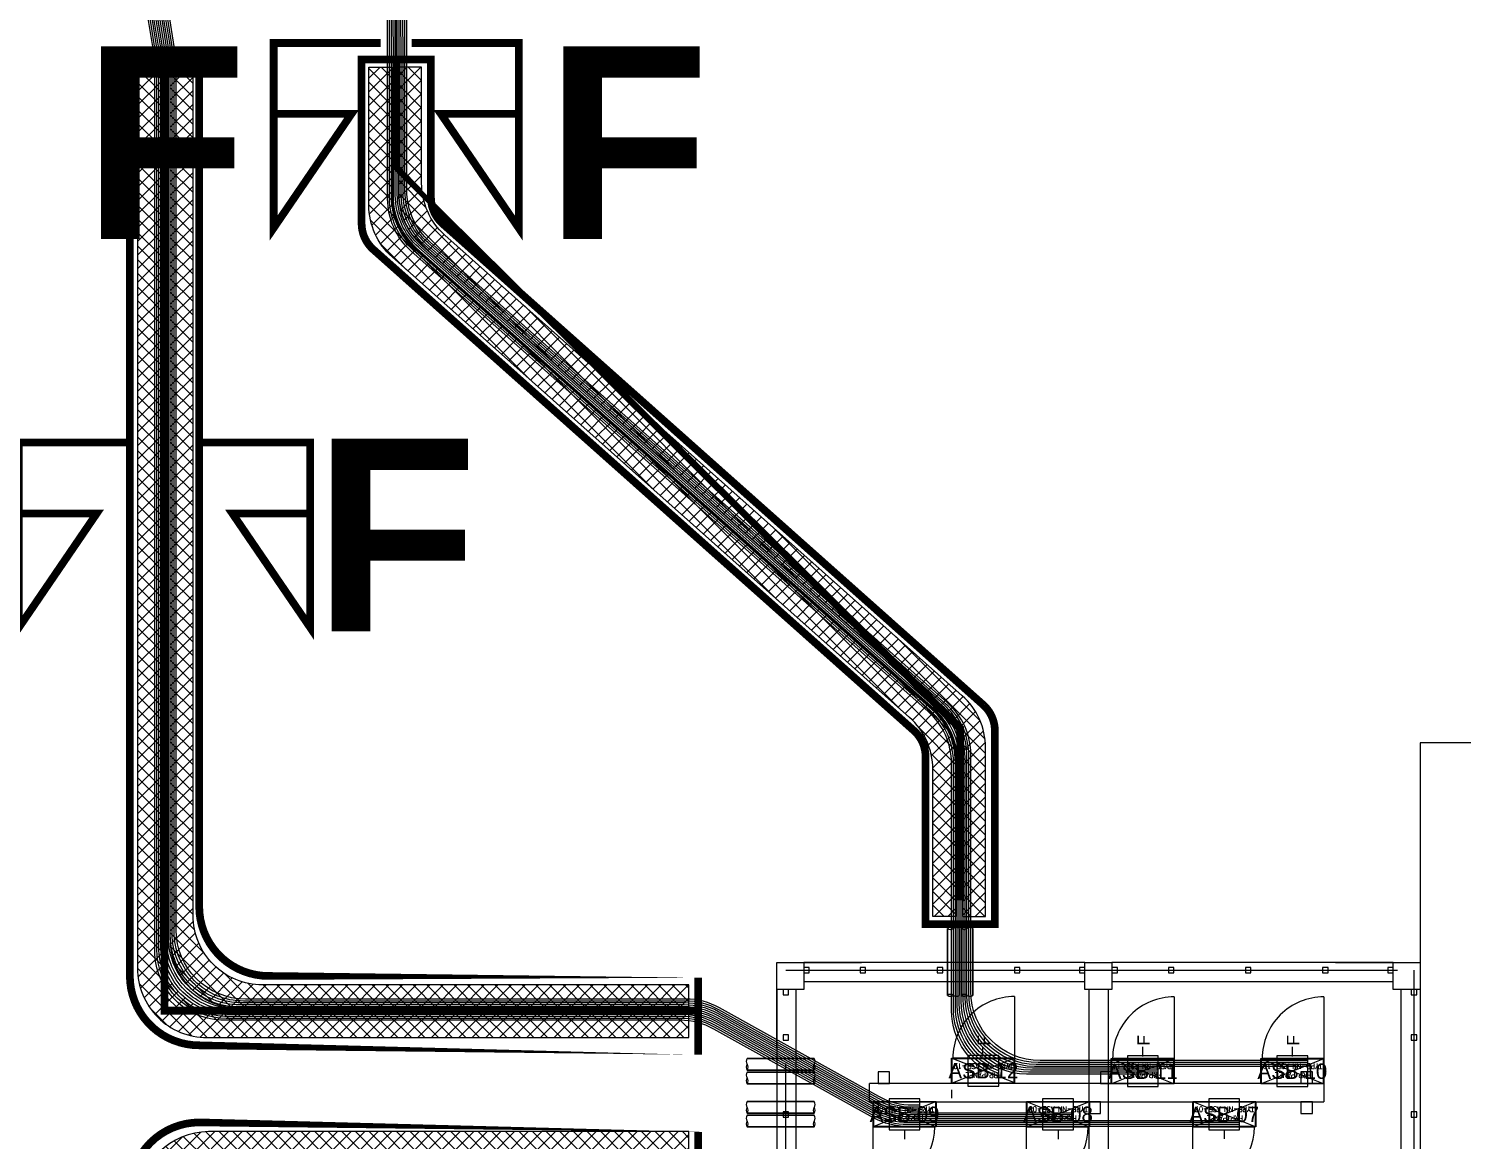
# Model space of a CAD drawing. Header units: metres. Extents: x 531791 to 532310, y 2674519 to 2674764.
# Drawn here: x 532029.71 to 532048.32, y 2674661.39 to 2674675.81 of the extents above; entities that cross this region are included whole.
import ezdxf
from ezdxf.enums import TextEntityAlignment as Align

# ---------------------------------------------------------------- set-up
doc = ezdxf.new("R2010")
doc.units = ezdxf.units.M
doc.header["$MEASUREMENT"] = 0
for name, pattern in [('DASHED', [0.75, 0.5, -0.25]), ('DASHED2', [0.375, 0.25, -0.125]), ('HIDDEN', [0.375, 0.25, -0.125]), ('PHANTOM', [63.50000000000001, 31.75, -6.35, 6.35, -6.35, 6.35, -6.35])]:
    doc.linetypes.add(name, pattern=pattern)
for name, color, linetype in [('1', 5, 'Continuous'), ('300mm Hume Pipe', 74, 'Continuous'), ('Excavation', 7, 'Continuous'), ('IDT', 7, 'Continuous'), ('LT Cable(AG) INV to LT Panel BL-08', 2, 'Continuous'), ('Messenger Wire Exc Link', 7, 'Continuous'), ('Section Marking BL-08', 2, 'Continuous'), ('Trench (AC)-BL10', 14, 'Continuous')]:
    doc.layers.add(name, color=color, linetype=linetype)
doc.styles.add('Arial', font='arial.ttf')
doc.styles.add('BoldTextStyle', font='arialbd.ttf')
doc.styles.add('RomanS', font='romans.shx')
doc.styles.get("Standard").update_dxf_attribs({"font": 'Adani Regular.ttf'})
doc.linetypes.add('FOUNDATION LAYOUT$0$FENCELINE1', pattern='A,6.35,-2.54,[133,ltypeshp.shx,S=2.54,R=0,X=-2.54,Y=0],-2.54,25.4', length=36.83)
pattern_1 = [(45, (-787.2079999998678, 614.9980000001378), (-0.08838834764831845, 0.08838834764831845), []), (135, (-787.2079999998678, 614.9980000001378), (-0.08838834764831845, -0.08838834764831843), [])]

# ---------------------------------------------------------------- blocks, each defined once
blk = doc.blocks.new('ASB')
at = {"layer": '1', "color": 5}
blk.add_lwpolyline([(-0.2, -0.2), (0.2, -0.2), (0.2, 0.2), (-0.2, 0.2)], close=True, dxfattribs=at)
at = {"layer": '1', "color": 7}
blk.add_attdef('ID', text='', height=0.2, dxfattribs=at).set_placement((0, 0), align=Align.MIDDLE_CENTER)
blk = doc.blocks.new('IDT')
at = {"layer": 'IDT', "color": 8, "linetype": 'PHANTOM', "ltscale": 0.25}
for p, q in [((33.78305947702646, 18.31032447560767), (33.78305947702646, 9.160324475607581)), ((25.63305947702636, 9.160324475607581), (25.63305947702636, 16.03532447560758)), ((33.78305947702646, 9.160324475607581), (25.63305947702636, 9.160324475607581))]:
    blk.add_line(p, q, dxfattribs=at)
at = {"layer": 'IDT', "color": 8}
for p, q in [((25.55203310577579, 9.410145771028397), (25.55203310577579, 12.06014577102826)), ((25.80203310577579, 9.410145771028397), (25.80203310577579, 12.06014577102826)), ((29.60203310577552, 9.410145771028397), (29.60203310577552, 12.06014577102826)), ((29.85203310577552, 9.410145771028397), (29.85203310577552, 12.06014577102826)), ((33.6520331057757, 9.410145771028397), (33.6520331057757, 12.06014577102826)), ((33.9020331057757, 9.410145771028397), (33.9020331057757, 12.06014577102826)), ((27.68603310577581, 11.1931585117926), (28.50403310577556, 11.1931585117926)), ((27.68603310577581, 10.86615851179261), (27.68603310577581, 11.1931585117926)), ((27.69503310577582, 10.86965851179264), (27.69503310577582, 11.18965851179257)), ((27.69503310577582, 11.18965851179257), (28.49503310577555, 11.18965851179257)), ((28.49503310577555, 11.18965851179257), (27.69503310577582, 10.86965851179264)), ((28.49503310577555, 10.86965851179264), (27.69503310577582, 11.18965851179257)), ((28.49503310577555, 11.18965851179257), (28.49503310577555, 10.86965851179264)), ((28.50403310577556, 11.1931585117926), (28.50403310577556, 10.86615851179261)), ((29.8430331057755, 11.19316355596482), (30.66103310577572, 11.19316355596482)), ((29.8430331057755, 10.86616355596482), (29.8430331057755, 11.19316355596482)), ((29.85203310577552, 10.86966355596462), (29.85203310577552, 11.18966355596478)), ((29.85203310577552, 11.18966355596478), (30.6520331057757, 11.18966355596478)), ((30.6520331057757, 11.18966355596478), (29.85203310577552, 10.86966355596462)), ((30.6520331057757, 10.86966355596462), (29.85203310577552, 11.18966355596478)), ((30.6520331057757, 11.18966355596478), (30.6520331057757, 10.86966355596462)), ((30.66103310577572, 11.19316355596482), (30.66103310577572, 10.86616355596482)), ((31.83392632624444, 11.19316355596482), (32.65192632624419, 11.19316355596482)), ((31.83392632624444, 10.86616355596482), (31.83392632624444, 11.19316355596482)), ((31.84292632624445, 10.86966355596462), (31.84292632624445, 11.18966355596478)), ((31.84292632624445, 11.18966355596478), (32.64292632624418, 11.18966355596478)), ((31.84292632624445, 10.86966355596462), (32.64292632624418, 11.18966355596478)), ((31.84292632624445, 11.18966355596478), (32.64292632624418, 10.86966355596485)), ((32.64292632624418, 11.18966355596478), (32.64292632624418, 10.86966355596485)), ((32.65192632624419, 11.19316355596482), (32.65192632624419, 10.86616355596482)), ((25.59805947702651, 11.06854747735485), (25.59805947702651, 10.99854747735469)), ((25.66805947702622, 11.06854747735485), (25.59805947702651, 11.06854747735485)), ((25.59805947702651, 10.99854747735469), (25.66805947702622, 10.99854747735469)), ((25.66805947702622, 10.99854747735469), (25.66805947702622, 11.06854747735485)), ((26.95103310577568, 11.01965851179273), (26.95103310577568, 10.86965851179264)), ((27.10103310577577, 11.01965851179273), (26.95103310577568, 11.01965851179273)), ((27.10103310577577, 10.86965851179264), (27.10103310577577, 11.01965851179273)), ((29.70203310577588, 11.01965851179273), (29.70203310577588, 10.86965851179264)), ((29.85203310577597, 11.01965851179273), (29.70203310577588, 11.01965851179273)), ((29.85203310577597, 10.86965851179264), (29.85203310577597, 11.01965851179273)), ((32.4369263262445, 11.0196585117925), (32.4369263262445, 10.86965851179264)), ((32.58692632624414, 11.0196585117925), (32.4369263262445, 11.0196585117925)), ((32.58692632624414, 10.86965851179264), (32.58692632624414, 11.0196585117925)), ((33.7480594770266, 11.06854747735485), (33.7480594770266, 10.99854747735469)), ((33.81805947702631, 11.06854747735485), (33.7480594770266, 11.06854747735485)), ((33.7480594770266, 10.99854747735469), (33.81805947702631, 10.99854747735469)), ((33.81805947702631, 10.99854747735469), (33.81805947702631, 11.06854747735485)), ((32.69924909500176, 10.86966355596462), (26.80203310577579, 10.86965851179286)), ((26.95103310577568, 10.86965851179264), (27.10103310577577, 10.86965851179264)), ((28.50403310577556, 10.86615851179261), (27.68603310577581, 10.86615851179261)), ((28.49503310577555, 10.86965851179264), (27.69503310577582, 10.86965851179264)), ((29.70203310577588, 10.86965851179264), (29.85203310577597, 10.86965851179264)), ((30.66103310577572, 10.86616355596482), (29.8430331057755, 10.86616355596482)), ((30.6520331057757, 10.86966355596462), (29.85203310577552, 10.86966355596462)), ((31.63518662643108, 10.71242244929829), (31.63518662643108, 10.8226436008905)), ((32.65192632624419, 10.86616355596482), (31.83392632624444, 10.86616355596482)), ((32.64292632624418, 10.86966355596485), (31.84292632624445, 10.86966355596462)), ((32.4369263262445, 10.86965851179264), (32.58692632624414, 10.86965851179264)), ((32.69925243467858, 10.86966355596758), (32.69925243467858, 10.62966355685978)), ((26.80203310577579, 10.6331585126876), (27.62003310577555, 10.6331585126876)), ((26.80203310577579, 10.3061585126876), (26.80203310577579, 10.6331585126876)), ((26.80203310577579, 10.62966355685978), (32.69924909500176, 10.62966355685978)), ((26.81103310577581, 10.30965851268763), (26.81103310577581, 10.62965851268757)), ((26.81103310577581, 10.62965851268757), (27.61103310577553, 10.62965851268757)), ((27.61103310577553, 10.62965851268757), (26.81103310577581, 10.30965851268763)), ((27.61103310577553, 10.30965851268763), (26.81103310577581, 10.62965851268757)), ((26.95103310577568, 10.62965851268757), (26.95103310577568, 10.6296585126878)), ((26.95103310577568, 10.62965851268757), (26.95103310577568, 10.47965851268748)), ((27.10103310577577, 10.62965851268757), (26.95103310577568, 10.62965851268757)), ((27.10103310577577, 10.47965851268748), (27.10103310577577, 10.62965851268757)), ((27.61103310577553, 10.62965851268757), (27.61103310577553, 10.30965851268763)), ((27.62003310577555, 10.6331585126876), (27.62003310577555, 10.3061585126876)), ((28.7430331057756, 10.6331585126876), (29.56103310577581, 10.6331585126876)), ((28.7430331057756, 10.3061585126876), (28.7430331057756, 10.6331585126876)), ((28.75203310577561, 10.30965851268763), (28.75203310577561, 10.62965851268757)), ((28.75203310577561, 10.62965851268757), (29.55203310577579, 10.62965851268757)), ((29.55203310577579, 10.62965851268757), (28.75203310577561, 10.30965851268763)), ((29.55203310577579, 10.30965851268763), (28.75203310577561, 10.62965851268757)), ((29.55203310577579, 10.62965851268757), (29.55203310577579, 10.30965851268763)), ((29.55203310577579, 10.62965851268757), (29.55203310577579, 10.47965851268748)), ((29.70203310577588, 10.62965851268757), (29.55203310577579, 10.62965851268757)), ((29.56103310577581, 10.6331585126876), (29.56103310577581, 10.3061585126876)), ((29.70203310577588, 10.47965851268748), (29.70203310577588, 10.62965851268757)), ((30.81703310577566, 10.62928158855436), (31.63503310577542, 10.62928158855436)), ((30.81703310577566, 10.30228158855437), (30.81703310577566, 10.62928158855436)), ((30.82603310577568, 10.3057815885544), (30.82603310577568, 10.62578158855433)), ((30.82603310577568, 10.62578158855433), (31.62603310577586, 10.62578158855433)), ((30.82603310577568, 10.3057815885544), (31.62603310577586, 10.62578158855433)), ((30.82603310577568, 10.61801765194389), (31.62603310577586, 10.3057815885544)), ((31.62603310577586, 10.62578158855433), (31.62603310577586, 10.3057815885544)), ((31.63503310577542, 10.62928158855436), (31.63503310577542, 10.30228158855437)), ((32.4369263262445, 10.62965851268757), (32.4369263262445, 10.47965851268748)), ((32.58692632624414, 10.62965851268757), (32.4369263262445, 10.62965851268757)), ((32.58692632624414, 10.47965851268748), (32.58692632624414, 10.62965851268757)), ((26.95103310577568, 10.47965851268748), (27.10103310577577, 10.47965851268748)), ((29.55203310577579, 10.47965851268748), (29.70203310577588, 10.47965851268748)), ((32.4369263262445, 10.47965851268748), (32.58692632624414, 10.47965851268748)), ((27.62003310577555, 10.3061585126876), (26.80203310577579, 10.3061585126876)), ((27.61103310577553, 10.30965851268763), (26.81103310577581, 10.30965851268763)), ((29.56103310577581, 10.3061585126876), (28.7430331057756, 10.3061585126876)), ((29.55203310577579, 10.30965851268763), (28.75203310577561, 10.30965851268763)), ((31.63503310577542, 10.30228158855437), (30.81703310577566, 10.30228158855437)), ((31.62603310577586, 10.3057815885544), (30.82603310577568, 10.3057815885544)), ((25.59805947702651, 10.06854747735485), (25.59805947702651, 9.998547477354691)), ((25.66805947702622, 10.06854747735485), (25.59805947702651, 10.06854747735485)), ((25.66805947702622, 9.998547477354691), (25.66805947702622, 10.06854747735485)), ((33.7480594770266, 10.06854747735485), (33.7480594770266, 9.998547477354691)), ((33.81805947702631, 10.06854747735485), (33.7480594770266, 10.06854747735485)), ((33.81805947702631, 9.998547477354691), (33.81805947702631, 10.06854747735485)), ((25.59805947702651, 9.998547477354691), (25.66805947702622, 9.998547477354691)), ((33.7480594770266, 9.998547477354691), (33.81805947702631, 9.998547477354691)), ((25.55203310577579, 9.06014577102826), (25.55203310577579, 9.410145771028397)), ((25.55203310577579, 9.410145771028397), (25.9020331057757, 9.410145771028397)), ((25.59805947702651, 9.480145771028333), (25.59805947702651, 9.410145771028397)), ((25.66805947702622, 9.480145771028333), (25.59805947702651, 9.480145771028333)), ((25.59805947702651, 9.410145771028397), (25.66805947702622, 9.410145771028397)), ((25.66805947702622, 9.410145771028397), (25.66805947702622, 9.480145771028333)), ((25.9020331057757, 9.410145771028397), (25.9020331057757, 9.06014577102826)), ((25.9020331057757, 9.31014577102826), (29.55203310577579, 9.31014577102826)), ((29.55203310577579, 9.06014577102826), (29.55203310577579, 9.410145771028397)), ((29.55203310577579, 9.410145771028397), (29.9020331057757, 9.410145771028397)), ((29.9020331057757, 9.410145771028397), (29.9020331057757, 9.06014577102826)), ((29.9020331057757, 9.31014577102826), (33.55203310577579, 9.31014577102826)), ((33.55203310577579, 9.06014577102826), (33.55203310577579, 9.410145771028397)), ((33.55203310577579, 9.410145771028397), (33.9020331057757, 9.410145771028397)), ((33.7480594770266, 9.480145771028333), (33.7480594770266, 9.410145771028397)), ((33.81805947702631, 9.480145771028333), (33.7480594770266, 9.480145771028333)), ((33.7480594770266, 9.410145771028397), (33.81805947702631, 9.410145771028397)), ((33.81805947702631, 9.410145771028397), (33.81805947702631, 9.480145771028333)), ((33.9020331057757, 9.410145771028397), (33.9020331057757, 9.06014577102826)), ((25.9020331057757, 9.195324475607663), (25.9020331057757, 9.1253244756075)), ((25.97203310577586, 9.195324475607663), (25.9020331057757, 9.195324475607663)), ((25.9020331057757, 9.1253244756075), (25.97203310577586, 9.1253244756075)), ((25.97203310577586, 9.1253244756075), (25.97203310577586, 9.195324475607663)), ((26.7480594770266, 9.195324475607663), (26.7480594770266, 9.1253244756075)), ((26.81805947702631, 9.195324475607663), (26.7480594770266, 9.195324475607663)), ((26.7480594770266, 9.1253244756075), (26.81805947702631, 9.1253244756075)), ((26.81805947702631, 9.1253244756075), (26.81805947702631, 9.195324475607663)), ((27.7480594770266, 9.195324475607663), (27.7480594770266, 9.1253244756075)), ((27.81805947702631, 9.195324475607663), (27.7480594770266, 9.195324475607663)), ((27.7480594770266, 9.1253244756075), (27.81805947702631, 9.1253244756075)), ((27.81805947702631, 9.1253244756075), (27.81805947702631, 9.195324475607663)), ((28.7480594770266, 9.195324475607663), (28.7480594770266, 9.1253244756075)), ((28.81805947702631, 9.195324475607663), (28.7480594770266, 9.195324475607663)), ((28.7480594770266, 9.1253244756075), (28.81805947702631, 9.1253244756075)), ((28.81805947702631, 9.1253244756075), (28.81805947702631, 9.195324475607663)), ((29.48220577756118, 9.195324475607663), (29.48220577756118, 9.1253244756075)), ((29.55220577756089, 9.195324475607663), (29.48220577756118, 9.195324475607663)), ((29.48220577756118, 9.1253244756075), (29.55220577756089, 9.1253244756075)), ((29.55220577756089, 9.1253244756075), (29.55220577756089, 9.195324475607663)), ((29.9020331057757, 9.195324475607663), (29.9020331057757, 9.1253244756075)), ((29.97203310577586, 9.195324475607663), (29.9020331057757, 9.195324475607663)), ((29.9020331057757, 9.1253244756075), (29.97203310577586, 9.1253244756075)), ((29.97203310577586, 9.1253244756075), (29.97203310577586, 9.195324475607663)), ((30.7480594770266, 9.195324475607663), (30.7480594770266, 9.1253244756075)), ((30.81805947702631, 9.195324475607663), (30.7480594770266, 9.195324475607663)), ((30.7480594770266, 9.1253244756075), (30.81805947702631, 9.1253244756075)), ((30.81805947702631, 9.1253244756075), (30.81805947702631, 9.195324475607663)), ((31.7480594770266, 9.195324475607663), (31.7480594770266, 9.1253244756075)), ((31.81805947702631, 9.195324475607663), (31.7480594770266, 9.195324475607663)), ((31.7480594770266, 9.1253244756075), (31.81805947702631, 9.1253244756075)), ((31.81805947702631, 9.1253244756075), (31.81805947702631, 9.195324475607663)), ((32.7480594770266, 9.195324475607663), (32.7480594770266, 9.1253244756075)), ((32.81805947702631, 9.195324475607663), (32.7480594770266, 9.195324475607663)), ((32.7480594770266, 9.1253244756075), (32.81805947702631, 9.1253244756075)), ((32.81805947702631, 9.1253244756075), (32.81805947702631, 9.195324475607663)), ((33.48203310577563, 9.195324475607663), (33.48203310577563, 9.1253244756075)), ((33.55203310577579, 9.195324475607663), (33.48203310577563, 9.195324475607663)), ((33.48203310577563, 9.1253244756075), (33.55203310577579, 9.1253244756075)), ((33.55203310577579, 9.1253244756075), (33.55203310577579, 9.195324475607663)), ((25.9020331057757, 9.06014577102826), (25.55203310577579, 9.06014577102826)), ((25.9020331057757, 9.06014577102826), (29.55203310577579, 9.06014577102826)), ((29.9020331057757, 9.06014577102826), (29.55203310577579, 9.06014577102826)), ((29.9020331057757, 9.06014577102826), (33.55203310577579, 9.06014577102826)), ((33.9020331057757, 9.06014577102826), (33.55203310577579, 9.06014577102826))]:
    blk.add_line(p, q, dxfattribs=at)
at = {"layer": 'IDT', "color": 8, "linetype": 'DASHED', "ltscale": 5}
for p, q in [((28.50403310577556, 11.99315851179233), (28.50403310577556, 11.1931585117926)), ((30.66103310577617, 11.99316355596432), (30.66103310577617, 11.19316355596482)), ((32.65192632624419, 11.99316355596454), (32.65192632624419, 11.19316355596482)), ((28.46019748933739, 11.1931585117926), (27.70403310577584, 11.1931585117926)), ((28.50403310577556, 11.1931585117926), (28.46019748933739, 11.1931585117926)), ((30.61719748933754, 11.19316355596482), (29.86103310577644, 11.19316355596482)), ((30.66103310577617, 11.19316355596482), (30.61719748933754, 11.19316355596482)), ((32.60809070980602, 11.19316355596482), (31.85192632624447, 11.19316355596482)), ((32.65192632624419, 11.19316355596482), (32.60809070980602, 11.19316355596482)), ((26.80203310577579, 9.506158512688103), (26.80203310577579, 10.3061585126876)), ((26.80203310577579, 10.3061585126876), (26.84586872221396, 10.3061585126876)), ((26.84586872221396, 10.3061585126876), (27.60203310577552, 10.3061585126876)), ((28.7430331057756, 9.506158512688103), (28.7430331057756, 10.3061585126876)), ((28.7430331057756, 10.3061585126876), (28.78686872221377, 10.3061585126876)), ((28.78686872221377, 10.3061585126876), (29.54303310577532, 10.3061585126876)), ((30.81703310577566, 9.502281588554638), (30.81703310577566, 10.30228158855437)), ((30.81703310577566, 10.30228158855437), (30.86086872221384, 10.30228158855437)), ((30.86086872221384, 10.30228158855437), (31.61703310577539, 10.30228158855437))]:
    blk.add_line(p, q, dxfattribs=at)
at = {"layer": 'IDT', "color": 7}
for p, q in [((28.09503310577546, 11.27669120714529), (28.09503310577546, 11.34921367546428)), ((30.25203310577561, 11.28019625131731), (30.25203310577561, 11.35271871963653)), ((32.24292632624409, 11.28019625131731), (32.24292632624409, 11.35271871963653)), ((27.68603310577581, 11.1931585117926), (28.50403310577556, 11.1931585117926)), ((27.68603310577581, 10.86615851179261), (27.68603310577581, 11.1931585117926)), ((28.09503310577546, 11.22553543595552), (28.09503310577546, 11.27669120714529)), ((28.50403310577556, 11.1931585117926), (28.50403310577556, 10.86615851179261)), ((29.8430331057755, 11.19316355596482), (30.66103310577572, 11.19316355596482)), ((29.8430331057755, 10.86616355596482), (29.8430331057755, 11.19316355596482)), ((30.25203310577561, 11.22904048012754), (30.25203310577561, 11.28019625131731)), ((30.66103310577572, 11.19316355596482), (30.66103310577572, 10.86616355596482)), ((31.83392632624444, 11.19316355596482), (32.65192632624419, 11.19316355596482)), ((31.83392632624444, 10.86616355596482), (31.83392632624444, 11.19316355596482)), ((32.24292632624409, 11.22904048012776), (32.24292632624409, 11.28019625131731)), ((32.65192632624419, 11.19316355596482), (32.65192632624419, 10.86616355596482)), ((28.50403310577556, 10.86615851179261), (27.68603310577581, 10.86615851179261)), ((30.66103310577572, 10.86616355596482), (29.8430331057755, 10.86616355596482)), ((32.65192632624419, 10.86616355596482), (31.83392632624444, 10.86616355596482)), ((26.80203310577579, 10.6331585126876), (27.62003310577555, 10.6331585126876)), ((26.80203310577579, 10.3061585126876), (26.80203310577579, 10.6331585126876)), ((27.62003310577555, 10.6331585126876), (27.62003310577555, 10.3061585126876)), ((28.7430331057756, 10.6331585126876), (29.56103310577581, 10.6331585126876)), ((28.7430331057756, 10.3061585126876), (28.7430331057756, 10.6331585126876)), ((29.56103310577581, 10.6331585126876), (29.56103310577581, 10.3061585126876)), ((30.81703310577566, 10.62928158855436), (31.63503310577542, 10.62928158855436)), ((30.81703310577566, 10.30228158855437), (30.81703310577566, 10.62928158855436)), ((31.63503310577542, 10.62928158855436), (31.63503310577542, 10.30228158855437)), ((27.62003310577555, 10.3061585126876), (26.80203310577579, 10.3061585126876)), ((27.21103310577544, 10.28055006587385), (27.21103310577544, 10.22939429468408)), ((29.56103310577581, 10.3061585126876), (28.7430331057756, 10.3061585126876)), ((29.1520331057757, 10.28055006587385), (29.1520331057757, 10.22939429468408)), ((31.63503310577542, 10.30228158855437), (30.81703310577566, 10.30228158855437)), ((31.22603310577577, 10.28055511004584), (31.22603310577577, 10.22939933885607)), ((27.21103310577544, 10.22939429468408), (27.21103310577544, 10.15687182636486)), ((29.1520331057757, 10.22939429468408), (29.1520331057757, 10.15687182636486)), ((31.22603310577577, 10.22939933885607), (31.22603310577577, 10.15687687053685))]:
    blk.add_line(p, q, dxfattribs=at)
at = {"layer": 'IDT', "color": 124}
for p, q in [((34.28454869628402, 11.19321100944774), (33.41546722306956, 11.19321100944774)), ((33.41546722306956, 11.19321100944774), (34.28454869628402, 11.19321100944774)), ((33.41546722306956, 11.04321100944787), (34.28454869628402, 11.04321100944787)), ((34.28454869628402, 11.04321100944787), (33.41546722306956, 11.04321100944787)), ((34.28454869628584, 11.01616355596605), (33.41546722307137, 11.01616355596605)), ((33.41546722307137, 11.01616355596605), (34.28454869628584, 11.01616355596605)), ((33.41546722307137, 10.86616355596618), (34.28454869628584, 10.86616355596618)), ((34.28454869628584, 10.86616355596618), (33.41546722307137, 10.86616355596618)), ((34.28454869628402, 10.63321101034273), (33.41546722306956, 10.63321101034273)), ((33.41546722306956, 10.63321101034273), (34.28454869628402, 10.63321101034273)), ((33.41546722306956, 10.48321101034287), (34.28454869628402, 10.48321101034287)), ((34.28454869628402, 10.48321101034287), (33.41546722306956, 10.48321101034287)), ((34.28454869628584, 10.45616355686104), (33.41546722307137, 10.45616355686104)), ((33.41546722307137, 10.45616355686104), (34.28454869628584, 10.45616355686104)), ((33.41546722307137, 10.30616355686118), (34.28454869628584, 10.30616355686118)), ((34.28454869628584, 10.30616355686118), (33.41546722307137, 10.30616355686118)), ((31.3578251571378, 9.487376799342314), (31.3578251571378, 8.61829532612785)), ((31.3578251571378, 8.61829532612785), (31.3578251571378, 9.487376799342314)), ((31.50782515713789, 8.61829532612785), (31.50782515713789, 9.487376799342314)), ((31.50782515713789, 9.487376799342314), (31.50782515713789, 8.61829532612785)), ((31.53487261061926, 9.487376799344133), (31.53487261061926, 8.618295326129669)), ((31.53487261061926, 8.618295326129669), (31.53487261061926, 9.487376799344133)), ((31.68487261061935, 8.618295326129669), (31.68487261061935, 9.487376799344133)), ((31.68487261061935, 9.487376799344133), (31.68487261061935, 8.618295326129669))]:
    blk.add_line(p, q, dxfattribs=at)
at = {"layer": 'IDT', "color": 8, "linetype": 'HIDDEN', "ltscale": 2.5}
blk.add_line((26.80203310577579, 10.62966355685978), (26.80203292904551, 10.86965851179264), dxfattribs=at)
at = {"layer": 'IDT', "color": 8, "linetype": 'DASHED2', "ltscale": 5}
for p, q in [((25.55203310577579, 9.06014577102826), (25.55203310577579, 10.1601457710284)), ((33.9020331057757, 10.1601457710284), (33.9020331057757, 9.06014577102826)), ((26.6520331057757, 9.06014577102826), (25.55203310577579, 9.06014577102826)), ((33.9020331057757, 9.06014577102826), (32.80203310577579, 9.06014577102826))]:
    blk.add_line(p, q, dxfattribs=at)
at = {"layer": 'IDT', "color": 7, "linetype": 'FOUNDATION LAYOUT$0$FENCELINE1', "ltscale": 0.01}
blk.add_lwpolyline([(19.91065726106834, 22.48539390819508), (11.80103310577559, 22.48539390819508), (11.80103310577559, 6.210393908265019), (19.73137271900467, 6.210393908225001), (25.55203310577579, 6.210393908225001), (25.55203310577579, 9.06014577102826)], dxfattribs=at)
at = {"layer": 'IDT', "color": 8, "linetype": 'DASHED', "ltscale": 5}
for centre, start, end in [((28.50403310577556, 11.1931585117926), 90, 180), ((30.66103310577617, 11.19316355596482), 90, 180), ((32.65192632624419, 11.19316355596482), 90, 180), ((26.80203310577579, 10.3061585126876), 270, 0), ((28.7430331057756, 10.3061585126876), 270, 0), ((30.81703310577566, 10.30228158855437), 270, 0)]:
    blk.add_arc(centre, 0.7999999999996508, start, end, dxfattribs=at)
at = {"layer": 'IDT', "color": 124}
for centre, radius, start, end in [((33.46528137758176, 11.15571100944828), 0.06235142331725626, 143.0276363458421, 216.9723636541578), ((33.36565306855007, 11.15571100944715), 0.06235142332423081, 323.0276363719184, 36.97236362808165), ((34.33436285080396, 11.15571100944715), 0.06235142332423081, 143.0276363719183, 216.9723636280808), ((34.23473454177227, 11.15571100944828), 0.06235142331725626, 323.0276363458421, 36.9723636541579), ((33.46528137758449, 11.0807110094471), 0.06235142331974031, 143.0276363562435, 216.9723636280808), ((33.46528137758358, 10.97866355596659), 0.06235142331725626, 143.0276363458421, 216.9723636541578), ((33.36565306855189, 10.97866355596545), 0.06235142332423081, 323.0276363719184, 36.97236362808165), ((34.33436285080577, 10.97866355596545), 0.06235142332423081, 143.0276363719183, 216.9723636280808), ((34.23473454176909, 11.0807110094471), 0.06235142331974031, 323.0276363719184, 36.9723636437565), ((34.23473454177409, 10.97866355596659), 0.06235142331725626, 323.0276363458421, 36.9723636541579), ((33.46528137758631, 10.90366355596541), 0.06235142331974031, 143.0276363562435, 216.9723636280808), ((34.23473454177091, 10.90366355596541), 0.06235142331974031, 323.0276363719184, 36.9723636437565), ((33.46528137758176, 10.59571101034328), 0.06235142331725626, 143.0276363458421, 216.9723636541578), ((33.36565306855007, 10.59571101034214), 0.06235142332423081, 323.0276363719184, 36.97236362808165), ((34.33436285080396, 10.59571101034214), 0.06235142332423081, 143.0276363719183, 216.9723636280808), ((34.23473454177227, 10.59571101034328), 0.06235142331725626, 323.0276363458421, 36.9723636541579), ((33.46528137758449, 10.5207110103421), 0.06235142331974031, 143.0276363562435, 216.9723636280808), ((33.46528137758358, 10.41866355686159), 0.06235142331725626, 143.0276363458421, 216.9723636541578), ((33.36565306855189, 10.41866355686045), 0.06235142332423081, 323.0276363719184, 36.97236362808165), ((34.33436285080577, 10.41866355686045), 0.06235142332423081, 143.0276363719183, 216.9723636280808), ((34.23473454176909, 10.5207110103421), 0.06235142331974031, 323.0276363719184, 36.9723636437565), ((34.23473454177409, 10.41866355686159), 0.06235142331725626, 323.0276363458421, 36.9723636541579), ((33.46528137758631, 10.34366355686041), 0.06235142331974031, 143.0276363562435, 216.9723636280808), ((34.23473454177091, 10.34366355686041), 0.06235142331974031, 323.0276363719184, 36.9723636437565), ((31.39532515713725, 9.43756264482738), 0.06235142331974176, 53.02763635368521, 126.9723636463148), ((31.47032515713798, 9.437562644830336), 0.06235142331725626, 53.02763635368521, 126.9723636463148), ((31.57237261061871, 9.4375626448292), 0.06235142331974176, 53.02763635368521, 126.9723636463148), ((31.6473726106199, 9.437562644832155), 0.06235142331725626, 53.02763635368521, 126.9723636463148), ((31.47032515713707, 9.537190953862023), 0.06235142332423227, 233.0276363536852, 306.9723636463148), ((31.64737261061853, 9.537190953863842), 0.06235142332423227, 233.0276363536852, 306.9723636463148), ((31.39532515713725, 8.668109480642784), 0.06235142331974176, 233.0276363536852, 306.9723636463148), ((31.47032515713707, 8.568481171608141), 0.06235142332423227, 53.02763635368521, 126.9723636463148), ((31.47032515713798, 8.668109480639828), 0.06235142331725626, 233.0276363536852, 306.9723636463148), ((31.57237261061871, 8.668109480644603), 0.06235142331974176, 233.0276363536852, 306.9723636463148), ((31.64737261061853, 8.56848117160996), 0.06235142332423227, 53.02763635368521, 126.9723636463148), ((31.6473726106199, 8.668109480641647), 0.06235142331725626, 233.0276363536852, 306.9723636463148)]:
    blk.add_arc(centre, radius, start, end, dxfattribs=at)
at = {"layer": 'IDT', "color": 7, "style": 'RomanS', "width": 0.9}
for s, p in [('TYPE-NN ASB-07', (27.7076995839623, 10.93018908066722)), ('FRP PANEL', (27.85184958396192, 11.04685574733401)), ('TYPE-NN ASB-08', (29.86469958396199, 10.93019412483943)), ('FRP PANEL', (30.00884958396207, 11.04686079150599)), ('TYPE-NN ASB-09', (31.85709280443078, 10.93019412483943)), ('FRP PANEL', (31.99974280443055, 11.04686079150622)), ('TYPE-NN ASB-10', (26.82369958396228, 10.37018908156222)), ('FRP PANEL', (26.96784958396191, 10.486855748229)), ('TYPE-NN ASB-11', (28.7736995839621, 10.37018908156222)), ('FRP PANEL', (28.90884958396217, 10.486855748229)), ('TYPE-NN ASB-12', (30.83869958396215, 10.37019412573443)), ('FRP PANEL', (30.98284958396223, 10.48686079240099))]:
    blk.add_text(s, height=0.07, dxfattribs=at).set_placement(p)
at = {"layer": 'IDT', "color": 7, "style": 'Arial'}
for p in [(27.11984584907739, 10.13972772747468), (29.06084584907765, 10.13972772747468), (31.13484584907772, 10.13973277164666)]:
    blk.add_text('F', height=0.16, rotation=270, dxfattribs=at).set_placement(p)

msp = doc.modelspace()

# ---------------------------------------------------------------- hatches: boundary and pattern name
at = {"layer": '300mm Hume Pipe'}
h = msp.add_hatch(dxfattribs=at)
h.set_pattern_fill('ANSI37', color=74)
h.set_pattern_definition(pattern_1)
edge = h.paths.add_edge_path()
edge.add_line((532031.1272843687, 2674675.327486473), (532031.12728437, 2674663.623132979))
edge.add_arc((532032.02728437, 2674663.623132979), 0.9000000000232831, 180.0000000296449, 270.0000000074112)
edge.add_line((532032.0272843702, 2674662.723132979), (532038.2801698035, 2674662.723132984))
edge.add_line((532038.2801698035, 2674662.723132984), (532038.2801698035, 2674663.023132984))
edge.add_line((532038.2801698035, 2674663.023132984), (532032.3272843702, 2674663.023132979))
edge.add_arc((532032.3272843701, 2674663.923132979), 0.900000000372529, 180.0000000296449, 270.00000000741124, ccw=False)
edge.add_line((532031.4272843701, 2674663.923132979), (532031.4272843688, 2674675.327486473))
edge.add_line((532031.4272843688, 2674675.327486473), (532031.1272843687, 2674675.327486473))
edge = h.paths.add_edge_path(flags=17)
edge.add_line((532031.5474409291, 2674675.327486473), (532031.5474409291, 2674664.007195848))
edge.add_arc((532032.4474409291, 2674664.007195848), 0.9000000000232831, 180.0000000296449, 270.0000000741123)
edge.add_line((532032.4474409303, 2674663.107195848), (532038.2801698035, 2674663.107195856))
edge.add_line((532038.2801698035, 2674663.107195856), (532038.2801698035, 2674663.407195855))
edge.add_line((532038.2801698035, 2674663.407195855), (532032.7474409305, 2674663.407195847))
edge.add_arc((532032.7474409291, 2674664.307195848), 0.900000000372529, 180.0000000296449, 270.0000000889347, ccw=False)
edge.add_line((532031.8474409292, 2674664.307195847), (532031.8474409292, 2674675.327486473))
edge.add_line((532031.8474409292, 2674675.327486473), (532031.5474409291, 2674675.327486473))
h = msp.add_hatch(dxfattribs=at)
h.set_pattern_fill('ANSI37', color=74)
h.set_pattern_definition(pattern_1)
edge = h.paths.add_edge_path()
edge.add_line((532041.8302895742, 2674664.296708546), (532042.130289574, 2674664.296708546))
edge.add_line((532042.130289574, 2674664.296708546), (532042.130289574, 2674666.487289007))
edge.add_arc((532041.2302895739, 2674666.487289008), 0.9000000001396984, 359.9999999703551, 408.3287436989939)
edge.add_line((532041.8286597069, 2674667.159563642), (532035.1145955842, 2674673.135537201))
edge.add_arc((532035.7129657172, 2674673.807811836), 0.9000000002774085, 180, 228.3287437187034, ccw=False)
edge.add_line((532034.8129657169, 2674673.807811836), (532034.812965717, 2674675.314203433))
edge.add_line((532034.812965717, 2674675.314203433), (532034.5129657172, 2674675.314203433))
edge.add_line((532034.5129657172, 2674675.314203433), (532034.5129657171, 2674673.673210654))
edge.add_arc((532035.4129657173, 2674673.673210654), 0.9000000001396984, 180, 228.3287437187034)
edge.add_line((532034.8145955843, 2674673.00093602), (532041.5286597072, 2674667.02496246))
edge.add_arc((532040.9302895741, 2674666.352687825), 0.900000000354808, 0, 48.32874371316751, ccw=False)
edge.add_line((532041.8302895742, 2674666.352687825), (532041.8302895742, 2674664.296708546))
edge = h.paths.add_edge_path()
edge.add_line((532034.4289028457, 2674675.262976613), (532034.4289028456, 2674673.635494115))
edge.add_arc((532035.3289028457, 2674673.635494115), 0.9000000001396984, 180, 228.3287437187034)
edge.add_line((532034.7305327128, 2674672.96321948), (532041.4445968355, 2674666.987245921))
edge.add_arc((532040.8462267026, 2674666.314971286), 0.9000000002774085, 0, 48.32874371870338, ccw=False)
edge.add_line((532041.7462267027, 2674666.314971286), (532041.7462267027, 2674664.296708546))
edge.add_line((532041.7462267027, 2674664.296708546), (532041.4462267027, 2674664.296708546))
edge.add_line((532041.4462267027, 2674664.296708546), (532041.4462267025, 2674666.205169657))
edge.add_arc((532040.5462267024, 2674666.205169657), 0.9000000001396984, 0, 48.33614239672145)
edge.add_line((532041.1445100185, 2674666.877521554), (532034.4306195297, 2674672.851786938))
edge.add_arc((532035.0289028458, 2674673.524138836), 0.900000000033609, 180, 228.3361423967214, ccw=False)
edge.add_line((532034.1289028457, 2674673.524138836), (532034.1289028457, 2674675.314203433))
edge.add_line((532034.1289028457, 2674675.314203433), (532034.4289028457, 2674675.314203433))
edge.add_line((532034.4289028457, 2674675.314203433), (532034.4289028457, 2674675.262976613))
h = msp.add_hatch(dxfattribs=at)
h.set_pattern_fill('ANSI37', color=74)
h.set_pattern_definition(pattern_1)
edge = h.paths.add_edge_path(flags=17)
edge.add_line((532031.5072984736, 2674630.808283587), (532031.8072978557, 2674630.808283587))
edge.add_line((532031.8072978557, 2674630.808283587), (532031.8097964799, 2674659.943210169))
edge.add_arc((532032.7097964766, 2674659.943132984), 0.9000000000733688, 90, 179.9950862658559, ccw=False)
edge.add_line((532032.7097964766, 2674660.843132985), (532038.2822826137, 2674660.843132984))
edge.add_line((532038.2822826137, 2674660.843132984), (532038.2822826137, 2674661.143132984))
edge.add_line((532038.2822826137, 2674661.143132984), (532032.4098221948, 2674661.143132985))
edge.add_arc((532032.4098221947, 2674660.243132985), 0.8999999999068677, 89.99999999258877, 179.9950875109419)
edge.add_line((532031.5098221981, 2674660.24321015), (532031.5072984736, 2674630.808283587))
edge = h.paths.add_edge_path()
edge.add_line((532038.2822826138, 2674661.203132984), (532038.2822826138, 2674661.503132984))
edge.add_line((532038.2822826138, 2674661.503132984), (532032.0497816612, 2674661.503132985))
edge.add_arc((532032.0497816609, 2674660.603132985), 0.8999999994412065, 89.99999997776631, 179.9952226917687)
edge.add_line((532031.1497816643, 2674660.603208027), (532031.1472973615, 2674630.808283587))
edge.add_line((532031.1472973615, 2674630.808283587), (532031.4472967435, 2674630.808283587))
edge.add_line((532031.4472967435, 2674630.808283587), (532031.4497566425, 2674660.303208045))
edge.add_arc((532032.3497566391, 2674660.303132984), 0.8999999997773137, 89.99999997776638, 179.9952214763271, ccw=False)
edge.add_line((532032.3497566395, 2674661.203132984), (532038.2822826138, 2674661.203132984))

# ---------------------------------------------------------------- linework, layer by layer
at = {"layer": '300mm Hume Pipe', "color": 74}
for points in [[(532031.1272843687, 2674675.327486473), (532031.12728437, 2674663.623132979, 0.414213562368789), (532032.0272843702, 2674662.723132979), (532038.2801698035, 2674662.723132984), (532038.2801698035, 2674663.023132984), (532032.3272843702, 2674663.023132979, -0.4142135623692981), (532031.4272843701, 2674663.923132979), (532031.4272843688, 2674675.327486473)], [(532031.5474409291, 2674675.327486473), (532031.5474409291, 2674664.007195848, 0.4142135627706127), (532032.4474409303, 2674663.107195848), (532038.2801698035, 2674663.107195856), (532038.2801698035, 2674663.407195855), (532032.7474409305, 2674663.407195847, -0.4142135627921673), (532031.8474409292, 2674664.307195847), (532031.8474409292, 2674675.327486473)], [(532034.4289028457, 2674675.262976613), (532034.4289028456, 2674673.635494115, 0.2140562423256003), (532034.7305327128, 2674672.96321948), (532041.4445968355, 2674666.987245921, -0.2140562423092027), (532041.7462267027, 2674666.314971286), (532041.7462267027, 2674664.296708546), (532041.4462267027, 2674664.296708546), (532041.4462267025, 2674666.205169657, 0.2140900045463655), (532041.1445100185, 2674666.877521554), (532034.4306195297, 2674672.851786938, -0.2140900045615197), (532034.1289028457, 2674673.524138836), (532034.1289028457, 2674675.314203433), (532034.4289028457, 2674675.314203433), (532034.4289028457, 2674675.262976613)], [(532041.8302895742, 2674664.296708546), (532042.130289574, 2674664.296708546), (532042.130289574, 2674666.487289007, 0.2140562423100663), (532041.8286597069, 2674667.159563642), (532035.1145955842, 2674673.135537201, -0.2140562423329815), (532034.8129657169, 2674673.807811836), (532034.812965717, 2674675.314203433), (532034.5129657172, 2674675.314203433), (532034.5129657171, 2674673.673210654, 0.2140562423301491), (532034.8145955843, 2674673.00093602), (532041.5286597072, 2674667.02496246, -0.2140562423100663), (532041.8302895742, 2674666.352687825)], [(532038.2822826138, 2674661.203132984), (532038.2822826138, 2674661.503132984), (532032.0497816612, 2674661.503132985, 0.4141891411716305), (532031.1497816643, 2674660.603208027), (532031.1472973615, 2674630.808283587), (532031.4472967435, 2674630.808283587), (532031.4497566425, 2674660.303208045, -0.4141891350907431), (532032.3497566395, 2674661.203132984)]]:
    msp.add_lwpolyline(points, format="xyb", close=True, dxfattribs=at)
at = {"layer": 'Excavation', "color": 3, "const_width": 0.1}
for points in [[(532038.4022826139, 2674663.073132983), (532031.4772843687, 2674663.073132983), (532031.4772843687, 2674675.414203433)], [(532041.8019354835, 2674664.503849138), (532041.8019354835, 2674666.736423512), (532034.4846116264, 2674673.251225982), (532034.4846116265, 2674675.414203433)]]:
    msp.add_lwpolyline(points, dxfattribs=at)
at = {"layer": 'LT Cable(AG) INV to LT Panel BL-08', "color": 5}
for points in [[(532042.3021633108, 2674662.2222259, -0.3219602244556015), (532041.6894354834, 2674663.075147174), (532041.6894354834, 2674666.282232005, 0.2140186322071782), (532041.3879023168, 2674666.954420557), (532034.6736447931, 2674672.932297491, -0.214018632206445), (532034.3721116264, 2674673.604486043), (532034.3721116264, 2674675.415001409, 0.0005935914505463343), (532034.3721090895, 2674675.417138336), (532034.3707109477, 2674676.005985843, -0.0005935914503597613), (532034.3707084107, 2674676.00812277), (532034.3707084107, 2674748.08966928, -0.414213562373095), (532035.2707084108, 2674748.98966928), (532112.7689842181, 2674748.98966928, 0.414213562373095), (532113.6689842182, 2674749.88966928), (532113.6689842182, 2674750.189769275)], [(532042.3021633108, 2674662.256058263, -0.3138504645111502), (532041.7144354834, 2674663.100147174), (532041.7144354834, 2674666.29344661, 0.214018632209244), (532041.4129023168, 2674666.965635162), (532034.698644793, 2674672.943512097, -0.2140186322224086), (532034.3971116263, 2674673.615700648), (532034.3971116265, 2674675.415031089, 0.0005935914667115758), (532034.3971090895, 2674675.417168016), (532034.3957109477, 2674676.006015523, -0.0005935914503597613), (532034.3957084108, 2674676.00815245), (532034.3957084108, 2674748.06466928, -0.414213562373095), (532035.2957084108, 2674748.96466928), (532177.5529842181, 2674748.96466928, 0.414213562373095), (532178.4529842181, 2674749.86466928), (532178.4529842181, 2674750.189769275)], [(532042.3021633108, 2674662.290732719, -0.3056893251877708), (532041.7394354835, 2674663.125147174), (532041.7394354835, 2674666.304661215, 0.214018632209244), (532041.4379023168, 2674666.976849767), (532034.723644793, 2674672.954726702, -0.2140186322224791), (532034.4221116264, 2674673.626915253), (532034.4221116265, 2674675.415060768, 0.0005935914668126061), (532034.4221090896, 2674675.417197695), (532034.4207109477, 2674676.006045202, -0.0005935914503597613), (532034.4207084108, 2674676.008182129), (532034.4207084108, 2674748.03966928, -0.414213562373095), (532035.3207084108, 2674748.93966928), (532274.7289842181, 2674748.93966928, 0.414213562373095), (532275.6289842181, 2674749.83966928), (532275.6289842181, 2674750.189769275)], [(532044.3712512616, 2674662.250147174), (532042.6644354835, 2674662.250147174, -0.4142135623503636), (532041.7644354835, 2674663.150147174), (532041.7644354835, 2674666.31587582, 0.214018632209244), (532041.4629023168, 2674666.988064372), (532034.748644793, 2674672.965941307, -0.2140186322225501), (532034.4471116264, 2674673.638129858), (532034.4471116265, 2674675.415090448, 0.0005935914669149687), (532034.4471090896, 2674675.417227375), (532034.4457109477, 2674676.006074882, -0.0005935914503597613), (532034.4457084108, 2674676.008211809), (532034.4457084108, 2674725.51466928, -0.414213562373095), (532035.3457084108, 2674726.41466928), (532177.5529842181, 2674726.41466928, 0.414213562373095), (532178.4529842181, 2674727.31466928), (532178.4529842181, 2674727.689769275)], [(532044.3712512616, 2674662.275147174), (532042.6894354835, 2674662.275147174, -0.4142135623503636), (532041.7894354835, 2674663.175147173), (532041.7894354835, 2674666.327090425, 0.214018632209244), (532041.4879023168, 2674666.999278977), (532034.7736447931, 2674672.977155912, -0.2140186322226221), (532034.4721116264, 2674673.649344463), (532034.4721116265, 2674675.415120128, 0.0005935915162646216), (532034.4721090896, 2674675.417257055), (532034.4707109476, 2674676.006104562, -0.0005935915005174348), (532034.4707084107, 2674676.008241489), (532034.4707084108, 2674710.489669281, -0.4142135623721313), (532035.3707084109, 2674711.38966928), (532112.7689842181, 2674711.38966928, 0.414213562373095), (532113.6689842182, 2674712.28966928), (532113.6689842182, 2674712.689769275)], [(532044.3712512616, 2674662.300147173), (532042.7144354834, 2674662.300147173, -0.4142135623503636), (532041.8144354834, 2674663.200147173), (532041.8144354834, 2674666.338305031, 0.2140186322278064), (532041.5129023168, 2674667.010493583), (532034.798644793, 2674672.988370516, -0.214018632242055), (532034.4971116263, 2674673.660559068), (532034.4971116264, 2674675.415149808, 0.0005935914178775107), (532034.4971090895, 2674675.417286735), (532034.4957109478, 2674676.00613424, -0.0005935914006699359), (532034.4957084109, 2674676.008271167), (532034.4957084107, 2674710.46466928, -0.4142135623740594), (532035.3957084108, 2674711.36466928), (532242.3369842181, 2674711.36466928, 0.414213562373095), (532243.2369842181, 2674712.26466928), (532243.2369842181, 2674712.689769275)], [(532044.3712512616, 2674662.325147173), (532042.7394354835, 2674662.325147173, -0.4142135623503636), (532041.8394354834, 2674663.225147173), (532041.8394354834, 2674666.349519636, 0.2140186322278064), (532041.5379023168, 2674667.021708188), (532034.823644793, 2674672.999585121, -0.2140186322421284), (532034.5221116263, 2674673.671773673), (532034.5221116265, 2674675.415179487, 0.000593591467229828), (532034.5221090895, 2674675.417316414), (532034.5207109477, 2674676.006163921, -0.0005935914503597613), (532034.5207084108, 2674676.008300848), (532034.5207084108, 2674680.43966928, -0.414213562373095), (532035.4207084108, 2674681.33966928), (532112.7689842181, 2674681.33966928, 0.414213562373095), (532113.6689842182, 2674682.23966928), (532113.6689842182, 2674682.689769275)], [(532046.3122512617, 2674662.350147173), (532042.7644354835, 2674662.350147173, -0.4142135623503636), (532041.8644354835, 2674663.250147173), (532041.8644354835, 2674666.360734241, 0.2140186322278064), (532041.5629023168, 2674667.032922793), (532034.848644793, 2674673.010799726, -0.2140186322422025), (532034.5471116264, 2674673.682988278), (532034.5471116265, 2674675.415209166, 0.0005935914673372977), (532034.5471090896, 2674675.417346093), (532034.5457109477, 2674676.0061936, -0.0005935914503597613), (532034.5457084108, 2674676.008330527), (532034.5457084108, 2674680.41466928, -0.414213562373095), (532035.4457084108, 2674681.31466928), (532177.5529842181, 2674681.31466928, 0.414213562373095), (532178.4529842181, 2674682.21466928), (532178.4529842181, 2674682.689769275)], [(532046.3122512617, 2674662.375147173), (532042.7894354835, 2674662.375147173, -0.4142135623503636), (532041.8894354835, 2674663.275147173), (532041.8894354835, 2674666.371948846, 0.2140186322278064), (532041.5879023168, 2674667.044137398), (532034.873644793, 2674673.022014332, -0.2140186322422775), (532034.5721116264, 2674673.694202883), (532034.5721116265, 2674675.415238846, 0.0005935914674465437), (532034.5721090896, 2674675.417375773), (532034.5707109477, 2674676.00622328, -0.0005935914503597613), (532034.5707084108, 2674676.008360207), (532034.5707084108, 2674680.38966928, -0.414213562373095), (532035.4707084108, 2674681.28966928), (532242.3369842181, 2674681.28966928, 0.414213562373095), (532243.2369842181, 2674682.18966928), (532243.2369842181, 2674682.689769275)], [(532046.3122512617, 2674662.400147173), (532042.8144354835, 2674662.400147173, -0.4142135623503636), (532041.9144354835, 2674663.300147173), (532041.9144354835, 2674666.383163451, 0.2140186322298722), (532041.6129023167, 2674667.055352003), (532034.898644793, 2674673.033228937, -0.2140186322567466), (532034.5971116263, 2674673.705417488), (532034.5971116265, 2674675.415268526, 0.0005935914845675211), (532034.5971090896, 2674675.417405453), (532034.5957109478, 2674676.006252959, -0.0005935914508282755), (532034.5957084108, 2674676.008389886), (532034.5957084108, 2674680.364669281, -0.414213562373095), (532035.4957084109, 2674681.26466928), (532098.1487843682, 2674681.26466928, -0.414213562373095), (532099.0487843682, 2674680.364669281), (532099.0487843682, 2674652.16466928, 0.414213562373095), (532099.9487843682, 2674651.26466928), (532177.5529842181, 2674651.26466928, 0.414213562373095), (532178.4529842181, 2674652.16466928), (532178.4529842181, 2674652.689769275)], [(532046.3122512617, 2674662.425147173), (532042.8394354834, 2674662.425147173, -0.4142135623503636), (532041.9394354834, 2674663.325147173), (532041.9394354834, 2674666.394378056, 0.2140186322278064), (532041.6379023168, 2674667.066566608), (532034.923644793, 2674673.044443542, -0.2140186322424297), (532034.6221116263, 2674673.716632093), (532034.6221116264, 2674675.415298205, 0.0005935914672011843), (532034.6221090895, 2674675.417435132), (532034.6207109477, 2674676.006282639, -0.0005935914498911359), (532034.6207084107, 2674676.008419566), (532034.6207084107, 2674680.33966928, -0.414213562373095), (532035.5207084108, 2674681.23966928), (532098.1237843683, 2674681.23966928, -0.414213562373095), (532099.0237843683, 2674680.33966928), (532099.0237843683, 2674652.13966928, 0.414213562373095), (532099.9237843683, 2674651.23966928), (532242.3369842181, 2674651.23966928, 0.414213562373095), (532243.2369842181, 2674652.13966928), (532243.2369842181, 2674652.689769275)]]:
    msp.add_lwpolyline(points, format="xyb", dxfattribs=at)
at = {"layer": 'LT Cable(AG) INV to LT Panel BL-08'}
for points in [[(532045.4282512616, 2674661.569922676), (532041.1137938022, 2674661.569922676, -0.1275758094219393), (532040.6763509786, 2674661.683383564), (532038.6062896763, 2674662.834672096, 0.1275758094532142), (532038.1688468525, 2674662.948132983), (532032.2522843688, 2674662.948132983, -0.4142135623924409), (532031.3522843687, 2674663.848132983), (532031.3522843687, 2674675.334030427, 0.04002019320682153), (532031.3407895844, 2674675.477412719), (532031.2697031948, 2674675.917917798, -0.04002019321449495), (532031.2582084106, 2674676.06130009), (532031.2582084108, 2674740.35216928, 0.4142135623741411), (532030.3582084108, 2674741.25216928), (531858.8095845181, 2674741.25216928, -0.414213562373095), (531857.909584518, 2674742.15216928), (531857.909584518, 2674742.689769275)], [(532045.4282512616, 2674661.594922676), (532041.120278129, 2674661.594922676, -0.1275758094409344), (532040.6828353053, 2674661.708383563), (532038.6127740032, 2674662.859672096, 0.1275758094532142), (532038.1753311794, 2674662.973132983), (532032.2772843689, 2674662.973132983, -0.4142135623925099), (532031.3772843687, 2674663.873132983), (532031.3772843687, 2674675.336034646, 0.0400201932382796), (532031.3657895845, 2674675.479416938), (532031.294703195, 2674675.919922017, -0.04002019325033141), (532031.2832084106, 2674676.063304309), (532031.2832084108, 2674740.37716928, 0.4142135623741408), (532030.3832084108, 2674741.27716928), (531955.985584518, 2674741.27716928, -0.414213562373095), (531955.085584518, 2674742.17716928), (531955.085584518, 2674742.689769275)], [(532045.4282512616, 2674661.619922676), (532041.1267624557, 2674661.619922676, -0.127575809460017), (532040.6893196319, 2674661.733383563), (532038.6192583316, 2674662.884672096, 0.127575809518942), (532038.1818155076, 2674662.998132983), (532032.3022843689, 2674662.998132983, -0.4142135623925791), (532031.4022843688, 2674663.898132983), (532031.4022843688, 2674675.338038866, 0.0400201932382796), (532031.3907895845, 2674675.481421158), (532031.319703195, 2674675.921926237, -0.04002019325033119), (532031.3082084106, 2674676.065308529), (532031.3082084109, 2674740.40216928, 0.4142135623741403), (532030.4082084108, 2674741.30216928), (532020.769584518, 2674741.30216928, -0.414213562373095), (532019.869584518, 2674742.20216928), (532019.869584518, 2674742.689769275)], [(532045.4282512616, 2674661.644922676), (532041.1332467826, 2674661.644922676, -0.1275758094791873), (532040.6958039587, 2674661.758383563), (532038.6257426573, 2674662.909672096, 0.1275758094532142), (532038.1882998336, 2674663.023132984), (532032.3272843688, 2674663.023132983, -0.4142135623926488), (532031.4272843687, 2674663.923132983), (532031.4272843687, 2674675.340043086, 0.0400201932382796), (532031.4157895844, 2674675.483425378), (532031.3447031949, 2674675.923930456, -0.04002019325011902), (532031.3332084105, 2674676.067312749), (532031.3332084107, 2674717.927169281, 0.4142135623738923), (532030.4332084106, 2674718.82716928), (531858.8095845181, 2674718.82716928, -0.414213562373095), (531857.909584518, 2674719.72716928), (531857.909584518, 2674720.189769275)], [(532043.2712512617, 2674661.669917632), (532041.1397311093, 2674661.669922676, -0.1275758094984461), (532040.7022882854, 2674661.783383563), (532038.6322269845, 2674662.934672096, 0.1275758094860781), (532038.1947841606, 2674663.048132984), (532032.3522843688, 2674663.048132983, -0.4142135623927193), (532031.4522843687, 2674663.948132983), (532031.4522843687, 2674675.342047306, 0.04002019318954503), (532031.4407895844, 2674675.485429598), (532031.3697031949, 2674675.925934677, -0.04002019319392049), (532031.3582084107, 2674676.069316968), (532031.3582084107, 2674717.95216928, 0.414213562373095), (532030.4582084107, 2674718.85216928), (531955.985584518, 2674718.85216928, -0.414213562373095), (531955.085584518, 2674719.75216928), (531955.085584518, 2674720.189769275)], [(532043.2712512617, 2674661.694917632), (532041.146215436, 2674661.694922676, -0.1275758095177941), (532040.708772612, 2674661.808383563), (532038.6387113114, 2674662.959672096, 0.1275758095518059), (532038.2012684873, 2674663.073132983), (532032.3772843688, 2674663.073132983, -0.4142135623927903), (532031.4772843687, 2674663.973132983), (532031.4772843687, 2674675.344051525, 0.0400201932382796), (532031.4657895844, 2674675.487433817), (532031.394703195, 2674675.927938896, -0.04002019325026247), (532031.3832084106, 2674676.071321188), (532031.3832084107, 2674710.47716928, 0.4142135623740607), (532030.4832084107, 2674711.37716928), (532020.769584518, 2674711.37716928, -0.414213562373095), (532019.869584518, 2674712.27716928), (532019.869584518, 2674712.689769275)], [(532043.2712512617, 2674661.719917632), (532041.1526997628, 2674661.719922676, -0.1275758095372319), (532040.7152569388, 2674661.833383563), (532038.6451956382, 2674662.984672096, 0.1275758095518059), (532038.207752814, 2674663.098132983), (532032.4022843689, 2674663.098132983, -0.4142135623928616), (532031.5022843687, 2674663.998132983), (532031.5022843687, 2674675.346055745, 0.04002019328701416), (532031.4907895843, 2674675.489438037), (532031.4197031949, 2674675.929943115, -0.04002019328753497), (532031.4082084105, 2674676.073325408), (532031.4082084106, 2674688.00216928, 0.4142135623757529), (532030.5082084106, 2674688.90216928), (531858.8095845181, 2674688.90216928, -0.414213562373095), (531857.909584518, 2674689.80216928), (531857.909584518, 2674690.189769275)], [(532043.2712512617, 2674661.744917632), (532041.1591840896, 2674661.744922676, -0.1275758095619121), (532040.7217412655, 2674661.858383563), (532038.6516799652, 2674663.009672096, 0.1275758095846698), (532038.214237141, 2674663.123132983), (532032.4272843689, 2674663.123132983, -0.4142135623929334), (532031.5272843688, 2674664.023132983), (532031.5272843688, 2674675.348059964, 0.0400201932382796), (532031.5157895845, 2674675.491442257), (532031.444703195, 2674675.931947335, -0.04002019324943848), (532031.4332084106, 2674676.075329627), (532031.4332084106, 2674688.02716928, 0.414213562373095), (532030.5332084106, 2674688.92716928), (531955.985584518, 2674688.92716928, -0.414213562373095), (531955.085584518, 2674689.82716928), (531955.085584518, 2674690.189769275)], [(532041.2803580412, 2674661.769917632), (532041.1656684164, 2674661.769922676, -0.1275758095867075), (532040.7282255922, 2674661.883383563), (532038.6581642911, 2674663.034672096, 0.1275758095846698), (532038.2207214668, 2674663.148132984), (532032.4522843688, 2674663.148132983, -0.4142135623930057), (532031.5522843687, 2674664.048132983), (532031.5522843687, 2674675.350064184, 0.0400201932382796), (532031.5407895844, 2674675.493446476), (532031.4697031949, 2674675.933951555, -0.04002019324943848), (532031.4582084105, 2674676.077333847), (532031.4582084105, 2674688.052169281, 0.414213562373095), (532030.5582084105, 2674688.95216928), (532020.769584518, 2674688.95216928, -0.414213562373095), (532019.869584518, 2674689.85216928), (532019.869584518, 2674690.189769275)], [(532041.2803580412, 2674661.794917631), (532041.1721527432, 2674661.794922675, -0.1275758096116189), (532040.7347099188, 2674661.908383563), (532038.6646486204, 2674663.059672096, 0.1275758095846698), (532038.2272057962, 2674663.173132984), (532032.4772843688, 2674663.173132983, -0.4142135623930785), (532031.5772843687, 2674664.073132983), (532031.5772843687, 2674675.352068404, 0.0400201932382796), (532031.5657895844, 2674675.495450696), (532031.4947031949, 2674675.935955775, -0.04002019324943848), (532031.4832084106, 2674676.079338067), (532031.4832084106, 2674680.57716928, 0.414213562373095), (532030.5832084105, 2674681.47716928), (532002.7852843683, 2674681.47716928, 0.414213562373095), (532001.8852843683, 2674680.57716928), (532001.8852843683, 2674659.87716928, -0.414213562373095), (532000.9852843683, 2674658.97716928), (531826.4175845181, 2674658.97716928, -0.414213562373095), (531825.5175845181, 2674659.87716928), (531825.5175845181, 2674660.189769275)], [(532041.2803580412, 2674661.819917631), (532041.17863707, 2674661.819922675, -0.1275758096366466), (532040.7411942455, 2674661.933383563), (532038.6711329473, 2674663.084672096, 0.1275758096844937), (532038.2336901228, 2674663.198132983), (532032.5022843688, 2674663.198132983, -0.4142135623931522), (532031.6022843687, 2674664.098132983), (532031.6022843687, 2674675.354072624, 0.04002019326973772), (532031.5907895843, 2674675.497454916), (532031.519703195, 2674675.937959994, -0.04002019326559419), (532031.5082084106, 2674676.081342286), (532031.5082084106, 2674680.60216928, 0.414213562373095), (532030.6082084106, 2674681.50216928), (532002.7602843683, 2674681.50216928, 0.414213562373095), (532001.8602843683, 2674680.60216928), (532001.8602843683, 2674659.90216928, -0.414213562373095), (532000.9602843683, 2674659.00216928), (531891.2015845181, 2674659.00216928, -0.414213562373095), (531890.301584518, 2674659.90216928), (531890.301584518, 2674660.189769275)], [(532041.2803580412, 2674661.844917631), (532041.185121396, 2674661.844922675, -0.1275758096617917), (532040.7476785716, 2674661.958383563), (532038.6776172743, 2674663.109672096, 0.1275758096844937), (532038.2401744499, 2674663.223132983), (532032.5272843689, 2674663.223132983, -0.4142135623932263), (532031.6272843687, 2674664.123132983), (532031.6272843687, 2674675.356076844, 0.04002019326973772), (532031.6157895843, 2674675.499459136), (532031.544703195, 2674675.939964213, -0.04002019326559419), (532031.5332084106, 2674676.083346506), (532031.5332084106, 2674680.62716928, 0.414213562373095), (532030.6332084106, 2674681.52716928), (532002.7352843683, 2674681.52716928, 0.414213562373095), (532001.8352843683, 2674680.62716928), (532001.8352843683, 2674659.92716928, -0.414213562373095), (532000.9352843682, 2674659.02716928), (531988.377584518, 2674659.02716928, -0.414213562373095), (531987.477584518, 2674659.92716928), (531987.477584518, 2674660.189769275)]]:
    msp.add_lwpolyline(points, format="xyb", dxfattribs=at)
at = {"layer": 'Messenger Wire Exc Link'}
for points in [[(532031.4772843687, 2674675.416203433), (532031.3832084106, 2674675.999169281)], [(532034.4846116265, 2674675.416203433), (532034.4832084108, 2674676.007187862)]]:
    msp.add_lwpolyline(points, dxfattribs=at)
at = {"layer": 'Section Marking BL-08', "color": 94, "lineweight": 35, "true_color": 0x00a500, "const_width": 0.1}
for points in [[(532034.2832084108, 2674675.62716928), (532032.8932084108, 2674675.62716928), (532032.8932084108, 2674673.22716928), (532033.9032084108, 2674674.70716928), (532032.8932084108, 2674674.70716928)], [(532034.6832084107, 2674675.62716928), (532036.0732084108, 2674675.62716928), (532036.0732084108, 2674673.22716928), (532035.0632084107, 2674674.70716928), (532036.0732084108, 2674674.70716928)], [(532030.9772843687, 2674670.443668208), (532029.5872843687, 2674670.443668208), (532029.5872843687, 2674668.043668208), (532030.5972843687, 2674669.523668208), (532029.5872843687, 2674669.523668208)], [(532031.9772843687, 2674670.443668208), (532033.3672843687, 2674670.443668208), (532033.3672843687, 2674668.043668208), (532032.3572843687, 2674669.523668208), (532033.3672843687, 2674669.523668208)]]:
    msp.add_lwpolyline(points, dxfattribs=at)
at = {"layer": 'Trench (AC)-BL10', "const_width": 0.1}
for points in [[(532031.0272843688, 2674675.414203433), (532031.02728437, 2674663.523132979, 0.414213562368404), (532031.9272843702, 2674662.623132979), (532038.4022826139, 2674662.623132984), (532038.4022826138, 2674663.523132984), (532032.8272843701, 2674663.523132979, -0.4142135623721557), (532031.92728437, 2674664.423132979), (532031.9272843688, 2674675.414203433)], [(532041.203151671, 2674666.704306071), (532034.1833954391, 2674672.950741982, -0.2124726228145605), (532034.0346116265, 2674673.285060406), (532034.0346116265, 2674675.414203433), (532034.9346116266, 2674675.414203433), (532034.9346116267, 2674673.619232381, 0.2124726227902704), (532035.0833954394, 2674673.284913958), (532042.1031516709, 2674667.038478046, -0.212472622813343), (532042.2519354837, 2674666.704159623), (532042.2519354835, 2674664.196708546), (532041.3519354835, 2674664.196708546), (532041.3519354835, 2674666.369987647, 0.2124726228154971)], [(532031.0272843684, 2674630.688283586), (532031.0297916693, 2674660.723208116, -0.4141891120428178), (532031.9297916663, 2674661.623132985), (532038.4022826139, 2674661.623132984), (532038.4022826138, 2674660.723132984), (532032.8297861859, 2674660.723132985, 0.4141884118590964), (532031.9297861891, 2674659.823210268), (532031.9272843684, 2674630.688283586)]]:
    msp.add_lwpolyline(points, format="xyb", close=True, dxfattribs=at)

# ---------------------------------------------------------------- block references
at = {"layer": '1'}
for p, values in [((532042.1021633109, 2674662.293037548), {'ID': 'ASB 12'}), ((532044.1712512616, 2674662.287195805), {'ID': 'ASB 11'}), ((532046.1122512617, 2674662.287195805), {'ID': 'ASB 10'}), ((532041.0803580412, 2674661.727190761), {'ID': 'ASB 09'}), ((532043.0712512617, 2674661.727190761), {'ID': 'ASB 08'}), ((532045.2282512616, 2674661.727195805), {'ID': 'ASB 07'})]:
    msp.add_blockref('ASB', p, dxfattribs=at).add_auto_attribs(values)
at = {"layer": 'IDT', "color": 8, "rotation": 180}
msp.add_blockref('IDT', (532073.3232843674, 2674672.758854317), dxfattribs=at)

# ---------------------------------------------------------------- texts
at = {"layer": 'Section Marking BL-08', "color": 94, "true_color": 0x00a500, "style": 'BoldTextStyle'}
for p in [(532031.4846116265, 2674674.332714708), (532037.4846116265, 2674674.332714708)]:
    msp.add_text('F', height=2.5, rotation=359.9999999969162, dxfattribs=at).set_placement(p, align=Align.MIDDLE_CENTER)
msp.add_text('F', height=2.5, dxfattribs=at).set_placement((532034.4772843687, 2674669.243668208), align=Align.MIDDLE_CENTER)

doc.saveas('drawing.dxf')
